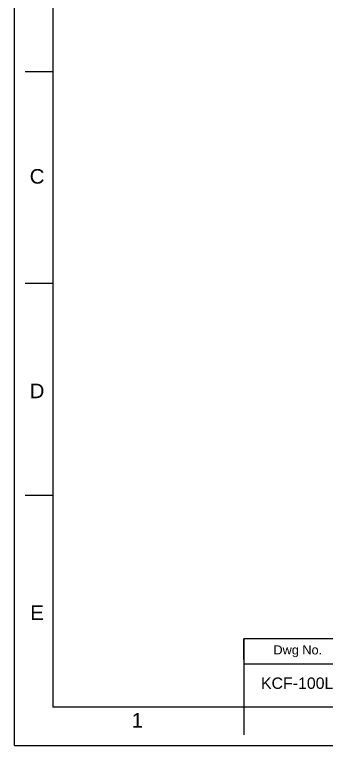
# Model space of a CAD drawing. Header units: millimetres. Extents: x 4257 to 5098, y 860 to 1455.
# Drawn here: x 4256.7 to 4420.1, y 860 to 1242.7 of the extents above; entities that cross this region are included whole.
import ezdxf

# ---------------------------------------------------------------- set-up
doc = ezdxf.new("R2010")
doc.units = ezdxf.units.MM
doc.layers.add('FORM', color=7, linetype='Continuous')
doc.layers.add('TEXT', color=2, linetype='Continuous')
doc.styles.get("Standard").update_dxf_attribs({"font": 'arial.ttf'})

msp = doc.modelspace()

# ---------------------------------------------------------------- linework, layer by layer
at = {"layer": 'FORM', "color": 7, "linetype": 'Continuous'}
for p, q in [((4256.66, 859.99), (4256.66, 1454.7)), ((4276.68, 1434.67), (4276.68, 880.01)), ((4276.68, 1212.81), (4262.13, 1212.81)), ((4276.68, 1101.88), (4262.13, 1101.88)), ((4276.68, 990.94), (4262.13, 990.94)), ((4432.82, 915.77), (4376.8, 915.77)), ((4376.8, 915.77), (4376.8, 880.01)), ((4376.8, 905.04), (4376.8, 915.77)), ((5077.63, 880.01), (4276.68, 880.01)), ((4376.8, 880.01), (4376.8, 865.46)), ((4256.66, 859.99), (5097.66, 859.99))]:
    msp.add_line(p, q, dxfattribs=at)
at = {"layer": 'FORM'}
msp.add_line((4376.8, 902.66), (4934.61, 902.66), dxfattribs=at)

# ---------------------------------------------------------------- texts
at = {"layer": 'FORM', "char_height": 7.63, "attachment_point": 5}
for s, width, insert in [('C', 10.0119, (4268.42, 1157.96)), ('D', 10.0119, (4268.42, 1045.64)), ('E', 10.0119, (4268.42, 929.53)), ('1', 50.0595, (4320.96, 873.13))]:
    msp.add_mtext_dynamic_manual_height_columns(s, width=width, gutter_width=12.51, heights=[0], dxfattribs=dict(at, insert=insert))
at = {"layer": 'TEXT', "attachment_point": 5}
for s, insert, char_height in [('Dwg No.', (4405.07, 909.28), 4.768), ('KCF-100L', (4404.74, 892.53), 5.959)]:
    msp.add_mtext_dynamic_manual_height_columns(s, width=56.019, gutter_width=29.8, heights=[0], dxfattribs=dict(at, insert=insert, char_height=char_height))

doc.saveas('drawing.dxf')
